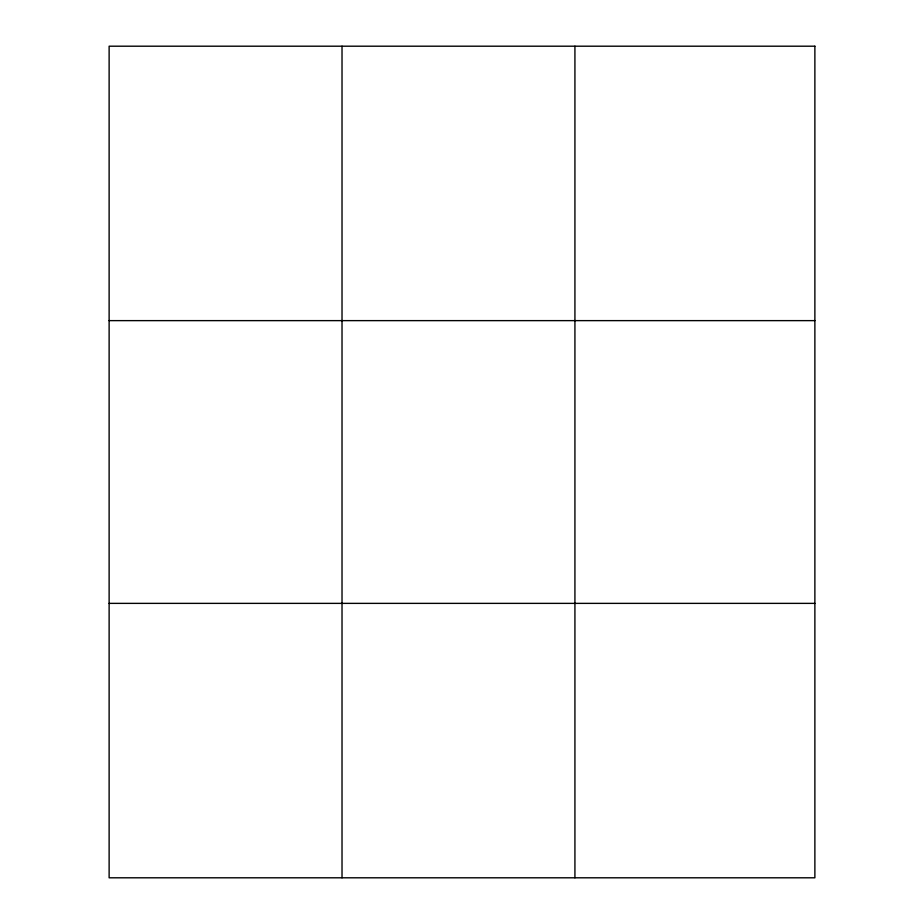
<?xml version="1.0" encoding="UTF-8"?>
<svg xmlns="http://www.w3.org/2000/svg" width="924" height="924" viewBox="0 0 924 924"><rect width="100%" height="100%" fill="white"/><g stroke="black" fill="none" stroke-linecap="round" stroke-linejoin="round"><path stroke-width="1.39" d="M342.019 46.2L342.019 877.8M574.924 46.2L574.924 877.8M109.124 320.628L814.876 320.628M109.124 603.372L814.876 603.372M814.876 46.2L814.876 877.8L109.124 877.8L109.124 46.2L814.876 46.2"/></g></svg>
